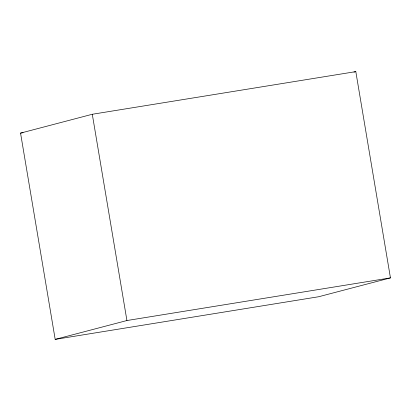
<?xml version="1.0" encoding="UTF-8"?>
<svg xmlns="http://www.w3.org/2000/svg" width="411" height="411" viewBox="0 0 411 411"><rect width="100%" height="100%" fill="white"/><g stroke="black" fill="none" stroke-linecap="round" stroke-linejoin="round"><path stroke-width="0.62" d="M20.55 133.113L92.29 114.268L355.813 71.622L390.45 277.887L318.71 296.732L55.187 339.378L20.55 133.113L23.083 132.702M353.958 72.11L355.813 71.622M55.187 339.378L126.927 320.534L390.45 277.887M92.29 114.268L126.927 320.534"/></g></svg>
